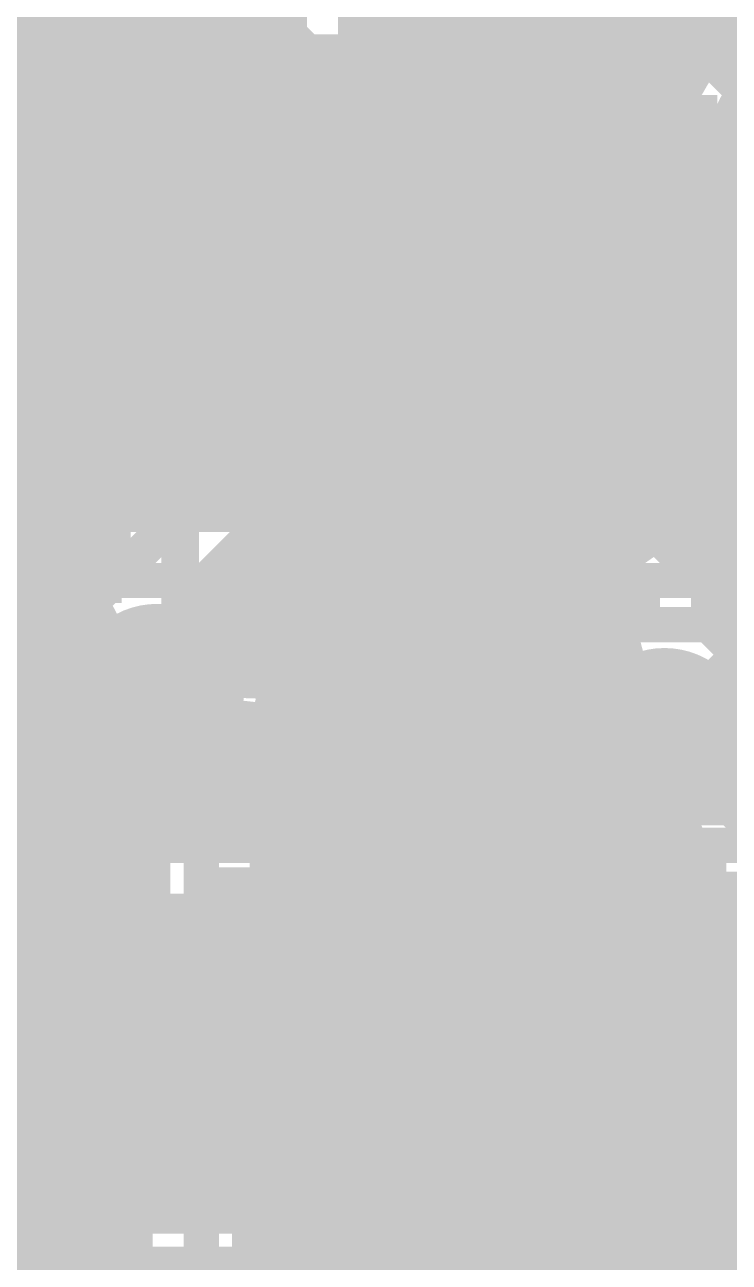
# Model space of a CAD drawing. Extents: x -72 to 72, y -47 to 50.
# Drawn here: x 19.81 to 23.87, y 21.73 to 28.85 of the extents above; entities that cross this region are included whole.
import ezdxf

# ---------------------------------------------------------------- set-up
doc = ezdxf.new("R2010")
doc.units = 0
doc.header["$MEASUREMENT"] = 0
doc.layers.get('0').update_dxf_attribs({"linetype": 'CONTINUOUS'})
for name, color, linetype in [('22-303-0_BOT', 7, 'CONTINUOUS'), ('22-303-0_DRD', 7, 'CONTINUOUS'), ('22-303-0_GND', 6, 'CONTINUOUS'), ('22-303-0_IN1', 4, 'CONTINUOUS'), ('22-303-0_IN2', 3, 'CONTINUOUS'), ('22-303-0_PWR', 5, 'CONTINUOUS'), ('22-303-0_SMB', 10, 'CONTINUOUS'), ('22-303-0_SPB', 9, 'CONTINUOUS'), ('22-303-0_SSB', 11, 'CONTINUOUS'), ('22-303-0_TOP', 8, 'CONTINUOUS'), ('THRUHOLE_TAP', 7, 'CONTINUOUS')]:
    doc.layers.add(name, color=color, linetype=linetype)

# ---------------------------------------------------------------- blocks, each defined once
blk = doc.blocks.new('RECTANGLE_4')
blk.add_solid([(0.4826, 0.4064), (0.4826, -0.4064), (-0.4826, 0.4064), (-0.4826, -0.4064)])
blk = doc.blocks.new('RECTANGLE_37')
blk.add_solid([(0.508, 0.635), (0.508, -0.635), (-0.508, 0.635), (-0.508, -0.635)])
blk = doc.blocks.new('ROUND_48')
at = {"const_width": 0.29972}
blk.add_lwpolyline([(-0.14986, 0, 1), (0.14986, 0, 1)], format="xyb", close=True, dxfattribs=at)
blk = doc.blocks.new('OBLONG_60')
at = {"const_width": 0.29972}
blk.add_lwpolyline([(0.59944, 0), (-0.59944, 0)], dxfattribs=at)
at = {"const_width": 0.14986}
for points in [[(-0.67437, 0, 1), (-0.52451, 0, 1)], [(0.52451, 0, 1), (0.67437, 0, 1)]]:
    blk.add_lwpolyline(points, format="xyb", close=True, dxfattribs=at)
blk = doc.blocks.new('ROUND_81')
at = {"const_width": 0.0635}
blk.add_lwpolyline([(-0.03175, 0, 1), (0.03175, 0, 1)], format="xyb", close=True, dxfattribs=at)
blk = doc.blocks.new('ROUND_82')
at = {"const_width": 0.50038}
blk.add_lwpolyline([(-0.25019, 0, 1), (0.25019, 0, 1)], format="xyb", close=True, dxfattribs=at)
blk = doc.blocks.new('ROUND_83')
at = {"const_width": 0.50038}
blk.add_lwpolyline([(-0.25019, 0, 1), (0.25019, 0, 1)], format="xyb", close=True, dxfattribs=at)
blk = doc.blocks.new('ROUND_53')
at = {"const_width": 0.29972}
blk.add_lwpolyline([(-0.14986, 0, 1), (0.14986, 0, 1)], format="xyb", close=True, dxfattribs=at)
blk = doc.blocks.new('ROUND_95')
at = {"const_width": 0.10033}
blk.add_lwpolyline([(-0.050164, 0, 1), (0.050164, 0, 1)], format="xyb", close=True, dxfattribs=at)

msp = doc.modelspace()

# ---------------------------------------------------------------- linework, layer by layer
at = {"layer": '22-303-0_BOT'}
for points, const_width in [([(19.7866, 30.00248), (19.7866, 27.09164)], 0.254), ([(21.83892, 29.2989), (22.5171, 29.2989), (23.622, 28.194), (24.257, 28.194)], 0.2032), ([(19.939, 28.8798), (18.6944, 28.8798)], 0.254), ([(20.0152, 28.78582), (20.0152, 27.32024)], 0.254), ([(20.21586, 28.6512), (18.6944, 28.6512)], 0.254), ([(20.78482, 28.6512), (20.67814, 28.6512)], 0.254), ([(20.701, 28.66136), (20.701, 28.00604)], 0.254), ([(20.2438, 28.64104), (20.2438, 27.54884)], 0.254), ([(20.4724, 28.60548), (20.4724, 27.77744)], 0.254), ([(21.83892, 28.64866), (22.5298, 28.64866), (23.622, 27.559), (24.511, 27.559), (25.273, 28.321), (26.924, 28.321), (28.067, 27.178), (28.067, 26.543)], 0.2032), ([(20.84578, 28.4226), (18.6944, 28.4226)], 0.254), ([(20.828, 28.194), (18.6944, 28.194)], 0.254), ([(20.79752, 28.10256), (19.77136, 27.0764)], 0.254), ([(20.66036, 27.9654), (18.82394, 27.9654)], 0.254), ([(21.83892, 27.99842), (21.26742, 27.99842), (19.939, 26.67), (18.923, 26.67)], 0.2032), ([(20.43176, 27.7368), (18.88998, 27.7368)], 0.254), ([(22.86762, 27.7368), (22.8092, 27.7368)], 0.254), ([(22.83206, 27.77236), (23.3299, 27.27452)], 0.254), ([(22.987, 27.61742), (22.987, 26.99004)], 0.254), ([(20.20316, 27.5082), (18.86458, 27.5082)], 0.254), ([(23.09876, 27.5082), (22.86508, 27.5082)], 0.254), ([(23.2156, 27.39136), (23.2156, 26.88336)], 0.254), ([(21.83892, 27.35072), (21.25472, 27.35072), (20.701, 26.797), (20.701, 25.146), (20.574, 25.019)], 0.2032), ([(21.83892, 27.35072), (21.25472, 27.35072), (20.701, 26.797), (20.701, 25.146), (20.574, 25.019)], 0.2032), ([(20.574, 25.019), (20.701, 25.146), (20.701, 26.797), (21.25472, 27.35072), (21.83892, 27.35072)], 0.2032), ([(20.574, 25.019), (20.701, 25.146), (20.701, 26.797), (21.25472, 27.35072), (21.83892, 27.35072)], 0.2032), ([(19.97456, 27.2796), (18.73504, 27.2796)], 0.254), ([(23.32736, 27.2796), (22.88794, 27.2796)], 0.254), ([(23.4442, 27.19324), (23.4442, 26.79446)], 0.254), ([(24.511, 27.1526), (23.622, 27.1526)], 0.254), ([(23.6728, 27.1526), (23.6728, 26.52014)], 0.254), ([(23.9014, 27.1526), (23.9014, 25.8064)], 0.254), ([(19.77136, 27.0764), (19.37004, 27.0764)], 0.254), ([(24.79548, 27.051), (22.90826, 27.051)], 0.254), ([(22.99462, 26.98242), (23.08352, 26.89352)], 0.254), ([(23.114, 26.89352), (23.08356, 26.89275)], 0.254), ([(23.114, 26.89352), (23.08356, 26.89275)], 0.254), ([(24.22652, 26.8224), (23.39848, 26.8224)], 0.254), ([(23.114, 26.289), (22.70252, 26.70048), (21.83892, 26.70048)], 0.2032), ([(21.83892, 26.70048), (22.70252, 26.70048), (23.114, 26.289)], 0.2032), ([(23.98776, 26.5938), (23.6347, 26.5938)], 0.254), ([(20.2946, 26.45156), (20.22602, 26.38298)], 0.254), ([(20.2946, 26.45156), (20.2946, 25.55494)], 0.254), ([(20.2946, 26.45156), (20.2946, 25.55494)], 0.254), ([(20.2946, 26.45156), (20.2946, 25.55494)], 0.254), ([(20.2946, 26.45156), (20.2946, 25.55494)], 0.254), ([(20.2438, 26.40076), (20.2438, 25.52446)], 0.254), ([(20.2946, 26.3652), (20.20824, 26.3652)], 0.254), ([(23.91156, 26.3652), (23.71344, 26.3652)], 0.254), ([(19.939, 26.2636), (19.37004, 26.2636)], 0.254), ([(19.7866, 26.2636), (19.7866, 24.3078)], 0.254), ([(20.0152, 26.27122), (20.0152, 25.25014)], 0.254), ([(20.2946, 26.1366), (19.20748, 26.1366)], 0.254), ([(23.9268, 26.1366), (23.6982, 26.1366)], 0.254), ([(25.4, 25.4), (24.638, 25.4), (23.114, 25.4), (22.46376, 26.05024), (21.83892, 26.05024)], 0.2032), ([(23.6728, 26.05786), (23.6728, 25.8064)], 0.254), ([(20.2946, 25.908), (19.0754, 25.908)], 0.254), ([(24.0411, 25.908), (23.5839, 25.908)], 0.254), ([(24.14778, 25.8064), (23.47722, 25.8064)], 0.254), ([(20.2946, 25.6794), (19.20494, 25.6794)], 0.254), ([(20.14982, 25.4508), (19.27098, 25.4508)], 0.254), ([(21.83892, 25.4), (21.844, 25.4), (21.844, 24.892), (21.844, 24.765)], 0.2032), ([(21.844, 24.765), (21.844, 24.892), (21.844, 25.4), (21.83892, 25.4)], 0.2032), ([(20.00504, 25.2222), (19.24558, 25.2222)], 0.254), ([(22.80666, 25.1333), (22.82698, 25.11298)], 0.254), ([(22.7584, 25.07488), (22.7584, 24.2824)], 0.254), ([(19.96948, 24.9936), (19.11604, 24.9936)], 0.254), ([(22.5298, 24.95296), (22.5298, 19.8374)], 0.254), ([(22.9362, 24.9936), (22.64156, 24.9936)], 0.254), ([(21.26742, 24.94534), (21.23948, 24.94534)], 0.254), ([(21.1582, 24.86406), (21.1582, 24.3078)], 0.254), ([(20.02536, 24.765), (18.86204, 24.765)], 0.254), ([(20.0152, 24.78786), (20.0152, 24.3078)], 0.254), ([(21.23948, 24.765), (21.12264, 24.765)], 0.254), ([(22.89048, 24.765), (22.44852, 24.765)], 0.254), ([(23.495, 23.5712), (23.495, 24.765)], 0.2032), ([(23.495, 24.765), (23.495, 23.5712)], 0.2032), ([(20.21078, 24.5364), (19.09064, 24.5364)], 0.254), ([(20.9296, 24.52878), (20.9296, 24.3078)], 0.254), ([(21.2852, 24.5364), (20.93722, 24.5364)], 0.254), ([(22.9362, 24.5364), (22.4028, 24.5364)], 0.254), ([(20.2438, 24.511), (20.2438, 22.0218)], 0.254), ([(20.4724, 24.4221), (20.4724, 22.0218)], 0.254), ([(20.701, 24.42718), (20.701, 24.3078)], 0.254), ([(22.987, 24.43734), (22.987, 24.2824)], 0.254), ([(20.1168, 24.3078), (19.31924, 24.3078)], 0.254), ([(21.44776, 24.3078), (19.31924, 24.3078)], 0.254), ([(20.1168, 24.3078), (20.1168, 22.4282)], 0.254), ([(20.5232, 24.3078), (20.5232, 22.4282)], 0.254), ([(21.44776, 24.3078), (20.5232, 24.3078)], 0.254), ([(21.336, 24.3078), (21.336, 23.368)], 0.254), ([(21.3868, 24.36876), (21.3868, 24.3078)], 0.254), ([(23.0886, 24.3078), (22.24024, 24.3078)], 0.254), ([(22.3012, 24.36876), (22.3012, 19.8374)], 0.254), ([(23.0886, 24.31796), (23.0886, 24.2824)], 0.254), ([(23.0886, 24.31796), (23.0886, 24.2824)], 0.254), ([(23.9014, 24.31796), (23.9014, 24.2824)], 0.254), ([(23.9014, 24.31796), (23.9014, 24.2824)], 0.254), ([(23.9014, 24.31796), (23.9014, 24.2824)], 0.254), ([(24.18588, 24.3078), (23.9014, 24.3078)], 0.254), ([(22.1488, 24.24176), (22.1488, 22.4282)], 0.254), ([(22.7076, 24.2824), (22.7076, 22.86)], 0.254), ([(23.0886, 24.2824), (22.7076, 24.2824)], 0.254), ([(24.19858, 24.2824), (23.9014, 24.2824)], 0.254), ([(20.5232, 24.0792), (20.1168, 24.0792)], 0.254), ([(22.7076, 24.0792), (22.1488, 24.0792)], 0.254), ([(20.5232, 23.8506), (20.1168, 23.8506)], 0.254), ([(22.7076, 23.8506), (22.1488, 23.8506)], 0.254), ([(20.5232, 23.622), (20.1168, 23.622)], 0.254), ([(22.7076, 23.622), (22.1488, 23.622)], 0.254), ([(20.5232, 23.3934), (20.1168, 23.3934)], 0.254), ([(22.7076, 23.3934), (22.1488, 23.3934)], 0.254), ([(20.5232, 23.368), (21.336, 23.368)], 0.254), ([(21.336, 22.4282), (21.336, 23.368)], 0.254), ([(22.1488, 23.368), (21.336, 23.368)], 0.254), ([(21.336, 23.368), (22.352, 23.368)], 0.2032), ([(22.352, 23.368), (21.336, 23.368)], 0.2032), ([(20.5232, 23.1648), (20.1168, 23.1648)], 0.254), ([(22.7076, 23.1648), (22.1488, 23.1648)], 0.254), ([(20.5232, 22.9362), (20.1168, 22.9362)], 0.254), ([(22.7076, 22.9362), (22.1488, 22.9362)], 0.254), ([(24.2824, 22.86), (22.7076, 22.86)], 0.254), ([(22.7076, 22.86), (22.7076, 21.4376)], 0.254), ([(20.5232, 22.7076), (20.1168, 22.7076)], 0.254), ([(22.7076, 22.7076), (22.1488, 22.7076)], 0.254), ([(20.5232, 22.479), (20.1168, 22.479)], 0.254), ([(22.7076, 22.479), (22.1488, 22.479)], 0.254), ([(20.1168, 22.4282), (19.76628, 22.4282)], 0.254), ([(19.7866, 22.4282), (19.7866, 22.0218)], 0.254), ([(20.0152, 22.4282), (20.0152, 22.0218)], 0.254), ([(22.1488, 22.4282), (20.5232, 22.4282)], 0.254), ([(20.701, 22.4282), (20.701, 22.0218)], 0.254), ([(20.9296, 22.4282), (20.9296, 22.0218)], 0.254), ([(21.1582, 22.4282), (21.1582, 21.24964)], 0.254), ([(21.3868, 22.4282), (21.3868, 21.39696)], 0.254), ([(21.6154, 22.4282), (21.6154, 21.43252)], 0.254), ([(21.844, 22.4282), (21.844, 21.37664)], 0.254), ([(22.0726, 22.4282), (22.0726, 21.19122)], 0.254), ([(22.7076, 22.2504), (19.64944, 22.2504)], 0.254), ([(22.7076, 22.1488), (23.495, 22.1488)], 0.254), ([(23.495, 21.4376), (23.495, 22.1488)], 0.254), ([(23.495, 22.1488), (23.495, 20.574), (23.749, 20.32)], 0.2032), ([(22.7076, 22.0218), (19.42084, 22.0218)], 0.254), ([(21.1328, 22.0218), (19.5072, 22.0218)], 0.254), ([(21.1328, 22.0218), (21.1328, 21.22424)], 0.254), ([(22.7076, 21.7932), (21.1328, 21.7932)], 0.254)]:
    msp.add_lwpolyline(points, dxfattribs=dict(at, const_width=const_width))
at = {"layer": '22-303-0_BOT', "const_width": 0.254}
for points in [[(19.84248, 29.21, 0.4142136), (20.447, 28.60548)], [(20.447, 28.60548, 0.1519412), (20.78991, 28.71214)], [(20.7899, 28.71216, 0.0350931), (20.78544, 28.64866)], [(20.78482, 28.64866, 0.2019958), (20.92182, 28.32338)], [(20.92198, 28.32354, 0.142413), (20.79716, 28.10264)], [(22.75586, 27.6733, 0.069116), (22.83245, 27.77214)], [(22.89302, 27.35072, 0.2009754), (22.75729, 27.67475)], [(22.81174, 27.09164, 0.1528246), (22.89282, 27.35072)], [(23.33498, 27.27198, 0.1989124), (23.622, 27.15309)], [(23.33498, 27.27198, 0.1989124), (23.622, 27.15309)], [(22.98954, 26.9875, 0.1289871), (22.81168, 27.09143)], [(22.98954, 26.9875, 0.1289871), (22.81168, 27.09143)], [(22.98954, 26.9875, 0.1289871), (22.81168, 27.09143)], [(22.98954, 26.9875, 0.1289871), (22.81168, 27.09143)], [(23.71852, 26.289, 0.4142136), (23.114, 26.89352)], [(23.71852, 26.289, 0.4142136), (23.114, 26.89352)], [(24.511, 26.89352, 0.4142136), (23.90648, 26.289)], [(19.939, 26.2636, 0.1989115), (20.22637, 26.38263)], [(19.939, 26.2636, 0.1989115), (20.22637, 26.38263)], [(23.47722, 25.8064, 0.2356241), (23.71801, 26.289)], [(23.47722, 25.8064, 0.2356241), (23.71801, 26.289)], [(23.90648, 26.289, 0.2356239), (24.14747, 25.80599)], [(20.2946, 25.55494, 0.2795148), (19.96948, 25.019)], [(20.2946, 25.55494, 0.2795148), (19.96948, 25.019)], [(20.2946, 25.55494, 0.2795148), (19.96948, 25.019)], [(22.43836, 24.94534, 0.2404946), (22.80661, 25.13334)], [(22.82698, 25.11298, 0.0939682), (22.95197, 25.02783)], [(19.96948, 25.019, 0.4142136), (20.574, 24.41448)], [(19.96948, 25.019, 0.4142136), (20.574, 24.41448)], [(19.96948, 25.019, 0.4142136), (20.574, 24.41448)], [(22.95144, 25.02662, 0.1126182), (22.89176, 24.765)], [(22.95144, 25.02662, 0.1126182), (22.89176, 24.765)], [(20.574, 24.41448, 0.3812302), (21.17344, 24.95042)], [(20.574, 24.41448, 0.3812302), (21.17344, 24.95042)], [(20.574, 24.41448, 0.3812302), (21.17344, 24.95042)], [(21.17344, 24.95042, 0.0364786), (21.23948, 24.9456)], [(21.26742, 24.94534, 0.0759293), (21.23988, 24.765)], [(21.26742, 24.94534, 0.0759293), (21.23988, 24.765)], [(22.44852, 24.765, 0.0759295), (22.42096, 24.94546)], [(22.44852, 24.765, 0.0759295), (22.42096, 24.94546)], [(21.23948, 24.765, 0.2175123), (21.44808, 24.30817)], [(21.23948, 24.765, 0.2175123), (21.44808, 24.30817)], [(22.1488, 24.24176, 0.266912), (22.44954, 24.765)], [(22.1488, 24.24176, 0.266912), (22.44954, 24.765)], [(22.89048, 24.765, 0.2113086), (23.08835, 24.31769)], [(22.89048, 24.765, 0.2113086), (23.08835, 24.31769)], [(23.9014, 24.31796, 0.2113087), (24.09916, 24.765)], [(23.9014, 24.31796, 0.2113087), (24.09916, 24.765)], [(19.65452, 22.25548, 0.1049378), (19.76667, 22.42805)], [(19.65452, 22.25548, 0.1049378), (19.76667, 22.42805)]]:
    msp.add_lwpolyline(points, format="xyb", dxfattribs=at)
at = {"layer": '22-303-0_DRD', "const_width": 0.254}
for points in [[(21.082, 29.845), (19.812, 28.575)], [(21.082, 28.575), (19.812, 29.845)], [(24.638, 29.591), (23.368, 28.321)], [(24.638, 28.321), (23.368, 29.591)], [(24.892, 28.829), (23.622, 27.559)], [(24.892, 27.559), (23.622, 28.829)], [(23.749, 26.924), (22.479, 25.654)], [(23.749, 25.654), (22.479, 26.924)], [(23.749, 26.924), (22.479, 25.654)], [(23.749, 25.654), (22.479, 26.924)], [(25.146, 26.924), (23.876, 25.654)], [(25.146, 25.654), (23.876, 26.924)], [(21.209, 25.654), (19.939, 24.384)], [(21.209, 24.384), (19.939, 25.654)], [(21.209, 25.654), (19.939, 24.384)], [(21.209, 24.384), (19.939, 25.654)], [(21.209, 25.654), (19.939, 24.384)], [(21.209, 24.384), (19.939, 25.654)], [(21.209, 25.654), (19.939, 24.384)], [(21.209, 24.384), (19.939, 25.654)], [(22.479, 25.4), (21.209, 24.13)], [(22.479, 24.13), (21.209, 25.4)], [(22.479, 25.4), (21.209, 24.13)], [(22.479, 24.13), (21.209, 25.4)], [(24.13, 25.4), (22.86, 24.13)], [(24.13, 24.13), (22.86, 25.4)], [(24.13, 25.4), (22.86, 24.13)], [(24.13, 24.13), (22.86, 25.4)], [(22.987, 24.003), (21.717, 22.733)], [(22.987, 22.733), (21.717, 24.003)], [(22.987, 24.003), (21.717, 22.733)], [(22.987, 22.733), (21.717, 24.003)]]:
    msp.add_lwpolyline(points, dxfattribs=at)
at = {"layer": '22-303-0_IN1'}
for points, const_width in [([(22.4028, 40.513), (22.4028, 27.0002)], 0.254), ([(22.6314, 40.4876), (22.6314, 26.7716)], 0.254), ([(22.86, 40.259), (22.86, 26.83764)], 0.254), ([(23.0886, 40.0304), (23.0886, 26.89352)], 0.254), ([(23.3172, 39.8018), (23.3172, 26.85796)], 0.254), ([(9.652, 28.194), (9.652, 29.845), (10.541, 30.734), (15.113, 30.734), (16.891, 32.512), (20.447, 32.512), (20.574, 32.385), (20.574, 31.242), (21.336, 30.48), (21.336, 25.781), (20.574, 25.019)], 0.2032), ([(20.574, 25.019), (21.336, 25.781), (21.336, 30.48), (20.574, 31.242), (20.574, 32.385)], 0.2032), ([(22.1742, 31.84906), (22.1742, 27.2288)], 0.254), ([(21.9456, 31.51378), (21.9456, 27.4574)], 0.254), ([(19.812, 30.607), (19.812, 27.813), (19.939, 27.686), (19.939, 23.622), (21.463, 22.098), (24.765, 22.098)], 0.2032), ([(21.7424, 30.48), (21.7424, 27.6606)], 0.254), ([(21.7424, 30.48), (21.7424, 27.6606)], 0.254), ([(23.39848, 28.9306), (21.7424, 28.9306)], 0.254), ([(23.45436, 28.702), (21.7424, 28.702)], 0.254), ([(23.5458, 28.55976), (23.5458, 28.18384)], 0.254), ([(23.63978, 28.4734), (21.7424, 28.4734)], 0.254), ([(23.66264, 28.30068), (23.46452, 28.1051)], 0.254), ([(23.60676, 28.2448), (21.7424, 28.2448)], 0.254), ([(24.257, 28.194), (24.13, 28.194), (23.749, 27.813), (23.749, 25.527), (24.257, 25.019), (24.257, 23.749), (26.67, 21.336), (26.67, 17.78), (26.416, 17.526), (26.416, 17.399)], 0.2032), ([(23.39594, 28.0162), (21.7424, 28.0162)], 0.254), ([(23.3426, 27.813), (23.3426, 26.8478)], 0.254), ([(18.288, 27.686), (18.415, 27.813), (18.669, 27.813), (19.558, 26.924), (19.558, 21.971), (23.749, 17.78), (23.749, 12.573), (25.4, 10.922), (25.4, 6.858)], 0.2032), ([(23.3426, 27.7876), (21.7424, 27.7876)], 0.254), ([(21.7424, 27.6606), (22.68728, 26.71572)], 0.254), ([(23.3426, 27.559), (21.844, 27.559)], 0.254), ([(23.3426, 27.3304), (22.0726, 27.3304)], 0.254), ([(23.3426, 27.1018), (22.3012, 27.1018)], 0.254), ([(22.95906, 26.8732), (22.5298, 26.8732)], 0.254), ([(23.3426, 26.8732), (23.26894, 26.8732)], 0.254)]:
    msp.add_lwpolyline(points, dxfattribs=dict(at, const_width=const_width))
at = {"layer": '22-303-0_IN1', "const_width": 0.254}
for points in [[(24.003, 29.56052, 0.4142136), (23.39848, 28.956)], [(23.39848, 28.956, 0.2678863), (23.70074, 28.43276)], [(23.70074, 28.43276, 0.0570239), (23.66118, 28.30094)], [(23.46198, 28.10002, 0.1989124), (23.34309, 27.813)], [(23.46198, 28.10002, 0.1989124), (23.34309, 27.813)], [(23.114, 26.89352, 0.198913), (22.68654, 26.71646)], [(23.114, 26.89352, 0.198913), (22.68654, 26.71646)], [(23.3426, 26.8478, 0.0973858), (23.114, 26.89275)], [(23.3426, 26.8478, 0.0973858), (23.114, 26.89275)]]:
    msp.add_lwpolyline(points, format="xyb", dxfattribs=at)
at = {"layer": '22-303-0_IN2'}
for points, const_width in [([(19.7866, 30.00248), (19.7866, 25.69464)], 0.254), ([(21.7551, 29.49194), (24.03602, 27.21102)], 0.254), ([(21.59, 20.828), (22.479, 20.828), (24.13, 22.479), (24.13, 25.019), (23.749, 25.4), (23.749, 26.924), (21.463, 29.21), (20.447, 29.21)], 0.2032), ([(22.3012, 29.18714), (22.3012, 28.94584)], 0.254), ([(22.5298, 29.1846), (22.5298, 28.71724)], 0.254), ([(22.7584, 29.1846), (22.7584, 28.48864)], 0.254), ([(22.987, 29.1846), (22.987, 28.26004)], 0.254), ([(23.2156, 29.1846), (23.2156, 28.03144)], 0.254), ([(19.939, 28.8798), (18.6944, 28.8798)], 0.254), ([(23.40356, 28.8798), (22.36724, 28.8798)], 0.254), ([(21.29536, 28.8036), (20.89404, 28.8036)], 0.254), ([(20.9296, 28.8036), (20.9296, 26.83764)], 0.254), ([(21.1582, 28.8036), (21.1582, 27.03576)], 0.254), ([(21.29536, 28.8036), (23.21306, 26.8859)], 0.254), ([(20.0152, 28.78582), (20.0152, 25.92324)], 0.254), ([(23.4442, 28.72486), (23.4442, 27.80284)], 0.254), ([(20.21586, 28.6512), (18.6944, 28.6512)], 0.254), ([(21.44776, 28.6512), (20.67814, 28.6512)], 0.254), ([(20.701, 28.66136), (20.701, 26.60904)], 0.254), ([(21.3868, 28.71216), (21.3868, 27.0764)], 0.254), ([(23.47976, 28.6512), (22.59584, 28.6512)], 0.254), ([(20.2438, 28.64104), (20.2438, 26.15184)], 0.254), ([(20.4724, 28.60548), (20.4724, 26.38044)], 0.254), ([(21.6154, 28.48356), (21.6154, 27.0764)], 0.254), ([(23.6728, 28.448), (23.6728, 28.34894)], 0.254), ([(21.67636, 28.4226), (18.6944, 28.4226)], 0.254), ([(23.6982, 28.4226), (22.82444, 28.4226)], 0.254), ([(21.844, 28.25496), (21.844, 27.0764)], 0.254), ([(21.90496, 28.194), (18.6944, 28.194)], 0.254), ([(23.65248, 28.194), (23.05304, 28.194)], 0.254), ([(22.0726, 28.02636), (22.0726, 27.0764)], 0.254), ([(23.6728, 28.03906), (23.6728, 27.57424)], 0.254), ([(22.13356, 27.9654), (18.82394, 27.9654)], 0.254), ([(23.6982, 27.9654), (23.28164, 27.9654)], 0.254), ([(22.3012, 27.79776), (22.3012, 27.0764)], 0.254), ([(22.36216, 27.7368), (18.88998, 27.7368)], 0.254), ([(23.86076, 27.7368), (23.51024, 27.7368)], 0.254), ([(23.9014, 27.70378), (23.9014, 27.34564)], 0.254), ([(22.5298, 27.56916), (22.5298, 27.0764)], 0.254), ([(22.59076, 27.5082), (18.86458, 27.5082)], 0.254), ([(25.6286, 27.5082), (23.73884, 27.5082)], 0.254), ([(22.7584, 27.34056), (22.7584, 27.0764)], 0.254), ([(22.81936, 27.2796), (18.73504, 27.2796)], 0.254), ([(25.6286, 27.2796), (23.96744, 27.2796)], 0.254), ([(22.987, 27.11196), (22.987, 26.9875)], 0.254), ([(21.19376, 27.051), (19.3929, 27.051)], 0.254), ([(22.733, 27.0764), (21.336, 27.0764)], 0.254), ([(23.04796, 27.051), (22.87524, 27.051)], 0.254), ([(21.04898, 26.95702), (19.26336, 25.1714)], 0.254), ([(10.86358, 26.924), (14.859, 26.924), (16.383, 25.4), (17.018, 25.4), (17.653, 24.765), (19.431, 24.765), (21.336, 26.67), (22.733, 26.67), (23.114, 26.289)], 0.2032), ([(23.114, 26.89352), (23.08356, 26.89275)], 0.254), ([(23.114, 26.89352), (23.08356, 26.89275)], 0.254), ([(20.91436, 26.8224), (19.5072, 26.8224)], 0.254), ([(20.68576, 26.5938), (19.52244, 26.5938)], 0.254), ([(20.45716, 26.3652), (19.4437, 26.3652)], 0.254), ([(21.50364, 26.2636), (20.81276, 25.57272)], 0.254), ([(22.50948, 26.2636), (21.50364, 26.2636)], 0.254), ([(21.6154, 26.2636), (21.6154, 25.3238)], 0.254), ([(21.844, 26.2636), (21.844, 25.36952)], 0.254), ([(22.0726, 26.2636), (22.0726, 25.3238)], 0.254), ([(22.3012, 26.2636), (22.3012, 25.16124)], 0.254), ([(20.22856, 26.1366), (19.20748, 26.1366)], 0.254), ([(22.5298, 26.1366), (21.37664, 26.1366)], 0.254), ([(21.3868, 26.14676), (21.3868, 25.16124)], 0.254), ([(22.5298, 26.13406), (22.5298, 21.45284)], 0.254), ([(19.99996, 25.908), (18.99666, 25.908)], 0.254), ([(22.6441, 25.908), (21.14804, 25.908)], 0.254), ([(21.1582, 25.91816), (21.1582, 25.17394)], 0.254), ([(22.7584, 25.79878), (22.7584, 21.68144)], 0.254), ([(19.77136, 25.6794), (19.20494, 25.6794)], 0.254), ([(23.3426, 25.6794), (20.91944, 25.6794)], 0.254), ([(20.9296, 25.68956), (20.9296, 25.50668)], 0.254), ([(22.987, 25.69718), (22.987, 25.09266)], 0.254), ([(23.2156, 25.6921), (23.2156, 25.30094)], 0.254), ([(23.3426, 25.7302), (23.3426, 25.4)], 0.254), ([(23.3426, 25.4508), (20.99564, 25.4508)], 0.254), ([(21.44776, 25.2222), (21.14296, 25.2222)], 0.254), ([(23.09876, 25.2222), (22.24024, 25.2222)], 0.254), ([(21.17598, 24.97328), (21.17771, 25.019)], 0.254), ([(21.17598, 24.97328), (21.17771, 25.019)], 0.254), ([(21.17598, 24.97328), (21.17771, 25.019)], 0.254), ([(20.574, 25.019), (20.828, 24.765), (20.828, 20.955), (19.05, 20.955)], 0.2032), ([(28.321, 20.701), (26.543, 20.701), (25.527, 19.685), (21.209, 19.685), (20.828, 20.066), (20.828, 20.955), (20.828, 24.765), (20.574, 25.019)], 0.2032), ([(21.2852, 24.9936), (21.17852, 24.9936)], 0.254), ([(22.9362, 24.9936), (22.4028, 24.9936)], 0.254), ([(20.01774, 24.7777), (19.7231, 24.48052)], 0.254), ([(20.02536, 24.765), (20.00504, 24.765)], 0.254), ([(20.0152, 24.77516), (20.0152, 21.3614)], 0.254), ([(21.2344, 24.765), (21.2344, 21.31568)], 0.254), ([(22.89048, 24.765), (22.44852, 24.765)], 0.254), ([(20.21078, 24.5364), (19.77644, 24.5364)], 0.254), ([(19.7866, 24.54656), (19.7866, 21.3614)], 0.254), ([(21.2852, 24.5364), (21.2344, 24.5364)], 0.254), ([(22.9362, 24.5364), (22.4028, 24.5364)], 0.254), ([(20.2438, 24.511), (20.2438, 21.3614)], 0.254), ([(20.4216, 24.4348), (20.4216, 21.3614)], 0.254), ([(20.4216, 24.4348), (20.4216, 21.3614)], 0.254), ([(22.987, 24.43734), (22.987, 21.91004)], 0.254), ([(20.4216, 24.3078), (17.58696, 24.3078)], 0.254), ([(21.44776, 24.3078), (21.2344, 24.3078)], 0.254), ([(21.3868, 24.36876), (21.3868, 21.39696)], 0.254), ([(23.09876, 24.3078), (22.24024, 24.3078)], 0.254), ([(22.3012, 24.36876), (22.3012, 21.2344)], 0.254), ([(21.6154, 24.2062), (21.6154, 21.43252)], 0.254), ([(22.0726, 24.2062), (22.0726, 21.2344)], 0.254), ([(23.2156, 24.22906), (23.2156, 22.13864)], 0.254), ([(23.6728, 24.18588), (23.6728, 22.59584)], 0.254), ([(23.7236, 24.2062), (23.7236, 22.64664)], 0.254), ([(21.844, 24.16048), (21.844, 21.37664)], 0.254), ([(23.4442, 24.16302), (23.4442, 22.36724)], 0.254), ([(20.4216, 24.0792), (17.43964, 24.0792)], 0.254), ([(23.7236, 24.0792), (21.2344, 24.0792)], 0.254), ([(20.4216, 23.8506), (14.07922, 23.8506)], 0.254), ([(23.7236, 23.8506), (21.2344, 23.8506)], 0.254), ([(20.4216, 23.622), (14.26464, 23.622)], 0.254), ([(23.7236, 23.622), (21.2344, 23.622)], 0.254), ([(20.4216, 23.3934), (14.32052, 23.3934)], 0.254), ([(23.7236, 23.3934), (21.2344, 23.3934)], 0.254), ([(20.4216, 23.1648), (14.28496, 23.1648)], 0.254), ([(23.7236, 23.1648), (21.2344, 23.1648)], 0.254), ([(20.4216, 22.9362), (14.13764, 22.9362)], 0.254), ([(23.7236, 22.9362), (21.2344, 22.9362)], 0.254), ([(20.4216, 22.7076), (14.1224, 22.7076)], 0.254), ([(23.7236, 22.7076), (21.2344, 22.7076)], 0.254), ([(23.7236, 22.64664), (22.31136, 21.2344)], 0.254), ([(20.4216, 22.479), (14.1224, 22.479)], 0.254), ([(23.55596, 22.479), (21.2344, 22.479)], 0.254), ([(20.4216, 22.2504), (14.1224, 22.2504)], 0.254), ([(23.32736, 22.2504), (21.2344, 22.2504)], 0.254), ([(20.4216, 22.0218), (14.1224, 22.0218)], 0.254), ([(23.09876, 22.0218), (21.2344, 22.0218)], 0.254), ([(24.17826, 21.95322), (22.7711, 20.54352)], 0.254), ([(20.4216, 21.7932), (14.1224, 21.7932)], 0.254), ([(22.87016, 21.7932), (21.2344, 21.7932)], 0.254), ([(23.9014, 21.67636), (23.9014, 20.0914)], 0.254)]:
    msp.add_lwpolyline(points, dxfattribs=dict(at, const_width=const_width))
at = {"layer": '22-303-0_IN2', "const_width": 0.254}
for points in [[(19.84248, 29.21, 0.4142136), (20.447, 28.60548)], [(23.4442, 29.1846, 0.0973858), (23.39925, 28.956)], [(23.39848, 28.956, 0.2678863), (23.70074, 28.43276)], [(20.447, 28.60548, 0.211308), (20.89431, 28.80335)], [(23.70074, 28.43276, 0.1017092), (23.65167, 28.194)], [(23.65248, 28.194, 0.4142136), (24.257, 27.58948)], [(21.336, 27.0764, 0.1989133), (21.04863, 26.95737)], [(21.336, 27.0764, 0.1989133), (21.04863, 26.95737)], [(23.02002, 26.95702, 0.1989124), (22.733, 27.07591)], [(23.21306, 26.8859, 0.0411378), (23.114, 26.89406)], [(23.21306, 26.8859, 0.0411378), (23.114, 26.89406)], [(22.50948, 26.2636, 0.4019684), (23.114, 25.68448)], [(22.50948, 26.2636, 0.4019684), (23.114, 25.68448)], [(23.114, 25.68448, 0.097385), (23.34289, 25.72949)], [(23.114, 25.68448, 0.097385), (23.34289, 25.72949)], [(21.17852, 25.019, 0.2994192), (20.81276, 25.57272)], [(21.17852, 25.019, 0.2994192), (20.81276, 25.57272)], [(21.17852, 25.019, 0.2994192), (20.81276, 25.57272)], [(23.3426, 25.4, 0.0312925), (23.34578, 25.34928)], [(23.3426, 25.4, 0.0312925), (23.34578, 25.34928)], [(21.844, 25.36952, 0.4142136), (21.23948, 24.765)], [(21.844, 25.36952, 0.4142136), (21.23948, 24.765)], [(22.44852, 24.765, 0.4142136), (21.844, 25.36952)], [(22.44852, 24.765, 0.4142136), (21.844, 25.36952)], [(23.34514, 25.3492, 0.3424389), (22.89302, 24.765)], [(23.34514, 25.3492, 0.3424389), (22.89302, 24.765)], [(21.2344, 24.765, 0.135659), (21.17671, 24.97372)], [(21.2344, 24.765, 0.135659), (21.17671, 24.97372)], [(20.01774, 24.7777, 0.2305419), (20.4216, 24.4348)], [(20.01774, 24.7777, 0.2305419), (20.4216, 24.4348)], [(20.01774, 24.7777, 0.2305419), (20.4216, 24.4348)], [(21.23948, 24.765, 0.4142136), (21.844, 24.16048)], [(21.23948, 24.765, 0.4142136), (21.844, 24.16048)], [(21.844, 24.16048, 0.4142136), (22.44852, 24.765)], [(21.844, 24.16048, 0.4142136), (22.44852, 24.765)], [(22.89048, 24.765, 0.4142136), (23.495, 24.16048)], [(22.89048, 24.765, 0.4142136), (23.495, 24.16048)], [(19.431, 24.3586, 0.1989115), (19.71837, 24.47763)], [(23.495, 24.16048, 0.097385), (23.72389, 24.20549)], [(23.495, 24.16048, 0.097385), (23.72389, 24.20549)]]:
    msp.add_lwpolyline(points, format="xyb", dxfattribs=at)
at = {"layer": '22-303-0_SSB', "const_width": 0.1524}
for points in [[(16.8402, 24.89962), (16.33982, 25.4), (16.33982, 31.6992), (20.7391, 31.6992), (20.7391, 24.89962), (16.8402, 24.89962)], [(22.91842, 26.47696), (23.93442, 26.83256), (23.93442, 26.36012)], [(22.91842, 25.99436), (22.91842, 25.52192), (23.59406, 25.99436), (23.76424, 25.99436), (23.93442, 25.93594), (23.93442, 25.58034), (23.76424, 25.52192)], [(23.08606, 25.15616), (22.91842, 25.09774), (22.91842, 24.74214), (23.08606, 24.68372), (23.76424, 24.68372), (23.93442, 24.74214), (23.93442, 25.09774), (23.76424, 25.15616)], [(18.288, 24.511), (22.352, 24.511), (22.352, 19.939), (20.574, 19.939), (20.32, 20.193), (20.066, 19.939), (18.288, 19.939), (18.288, 24.511)], [(24.3205, 24.3205), (24.3205, 21.3995), (22.6822, 21.3995), (22.6822, 24.3205), (24.3205, 24.3205)]]:
    msp.add_lwpolyline(points, dxfattribs=at)
at = {"layer": '22-303-0_TOP'}
for points, const_width in [([(24.003, 28.956), (23.876, 28.956), (23.495, 28.575), (19.685, 28.575), (18.034, 30.226), (17.272, 30.226)], 0.2032), ([(23.495, 28.1686), (19.685, 28.1686)], 0.254), ([(19.7866, 28.1686), (19.7866, 26.0604)], 0.254), ([(20.0152, 28.1686), (20.0152, 26.0604)], 0.254), ([(20.2438, 28.1686), (20.2438, 26.0604)], 0.254), ([(20.4724, 28.1686), (20.4724, 26.0604)], 0.254), ([(20.701, 28.1686), (20.701, 26.0604)], 0.254), ([(20.9296, 28.1686), (20.9296, 26.0604)], 0.254), ([(21.1582, 28.1686), (21.1582, 26.0604)], 0.254), ([(21.3868, 28.1686), (21.3868, 26.0604)], 0.254), ([(21.6154, 28.1686), (21.6154, 26.0604)], 0.254), ([(21.844, 28.1686), (21.844, 26.0604)], 0.254), ([(22.0726, 28.1686), (22.0726, 26.0604)], 0.254), ([(22.3012, 28.1686), (22.3012, 26.0604)], 0.254), ([(22.5298, 28.1686), (22.5298, 26.44394)], 0.254), ([(22.7584, 28.1686), (22.7584, 26.77668)], 0.254), ([(22.987, 28.1686), (22.987, 26.88082)], 0.254), ([(23.2156, 28.1686), (23.2156, 26.96464)], 0.254), ([(23.4442, 28.1686), (23.4442, 27.19578)], 0.254), ([(23.6728, 28.03906), (23.6728, 27.32278)], 0.254), ([(23.6982, 27.9654), (18.82394, 27.9654)], 0.254), ([(23.86076, 27.7368), (18.88998, 27.7368)], 0.254), ([(23.9014, 27.70378), (23.9014, 27.3304)], 0.254), ([(26.06802, 27.5082), (18.86458, 27.5082)], 0.254), ([(26.1112, 27.3304), (23.74646, 27.3304)], 0.254), ([(23.54834, 27.2796), (18.73504, 27.2796)], 0.254), ([(23.4569, 27.21102), (23.14194, 26.89352)], 0.254), ([(23.29942, 27.051), (19.3929, 27.051)], 0.254), ([(23.14194, 26.89352), (23.11418, 26.8916)], 0.254), ([(23.14194, 26.89352), (23.11418, 26.8916)], 0.254), ([(23.114, 26.289), (23.11654, 26.289), (23.74646, 26.924), (26.41854, 26.924), (27.432, 25.90292), (27.432, 22.606), (28.448, 21.59)], 0.2032), ([(22.82952, 26.8224), (19.5072, 26.8224)], 0.254), ([(22.59076, 26.5938), (19.52244, 26.5938)], 0.254), ([(22.51456, 26.3652), (19.4437, 26.3652)], 0.254), ([(24.511, 26.289), (23.876, 25.654), (18.923, 25.654), (18.669, 25.4)], 0.2032), ([(22.5298, 26.1366), (19.20748, 26.1366)], 0.254), ([(22.5298, 26.13406), (22.5298, 26.0604)], 0.254), ([(22.5552, 26.0604), (18.923, 26.0604)], 0.254), ([(17.018, 24.511), (17.78, 24.511), (18.161, 24.13), (26.543, 24.13), (26.67, 24.257), (26.67, 24.384)], 0.2032), ([(26.543, 23.7236), (18.161, 23.7236)], 0.254), ([(19.7866, 23.7236), (19.7866, 22.1234)], 0.254), ([(20.0152, 23.7236), (20.0152, 22.1234)], 0.254), ([(20.2438, 23.7236), (20.2438, 22.1234)], 0.254), ([(20.4724, 23.7236), (20.4724, 22.1234)], 0.254), ([(20.701, 23.7236), (20.701, 22.1234)], 0.254), ([(20.9296, 23.7236), (20.9296, 22.1234)], 0.254), ([(21.1582, 23.7236), (21.1582, 22.1234)], 0.254), ([(21.3868, 23.7236), (21.3868, 22.1234)], 0.254), ([(21.6154, 23.7236), (21.6154, 22.1234)], 0.254), ([(21.844, 23.7236), (21.844, 22.1234)], 0.254), ([(22.0726, 23.7236), (22.0726, 22.1234)], 0.254), ([(22.3012, 23.7236), (22.3012, 22.1234)], 0.254), ([(22.5298, 23.7236), (22.5298, 22.1234)], 0.254), ([(22.7584, 23.7236), (22.7584, 22.1234)], 0.254), ([(22.987, 23.7236), (22.987, 22.1234)], 0.254), ([(23.2156, 23.7236), (23.2156, 22.1234)], 0.254), ([(23.4442, 23.7236), (23.4442, 22.1234)], 0.254), ([(23.6728, 23.7236), (23.6728, 22.1234)], 0.254), ([(23.9014, 23.7236), (23.9014, 22.1234)], 0.254), ([(27.0256, 23.622), (17.4244, 23.622)], 0.254), ([(26.38552, 23.3934), (17.4244, 23.3934)], 0.254), ([(26.14676, 23.1648), (17.4244, 23.1648)], 0.254), ([(26.07056, 22.9362), (17.4244, 22.9362)], 0.254), ([(9.525, 16.764), (11.43, 18.669), (15.367, 18.669), (18.415, 21.717), (23.876, 21.717), (24.257, 21.336), (25.146, 21.336), (26.67, 22.86)], 0.2032), ([(25.94356, 22.7076), (17.4244, 22.7076)], 0.254), ([(24.2951, 22.479), (17.4244, 22.479)], 0.254), ([(24.1808, 22.2504), (17.4244, 22.2504)], 0.254), ([(23.876, 22.1234), (18.415, 22.1234)], 0.254)]:
    msp.add_lwpolyline(points, dxfattribs=dict(at, const_width=const_width))
at = {"layer": '22-303-0_TOP', "const_width": 0.254}
for points in [[(19.39798, 28.28798, 0.1989124), (19.685, 28.16909)], [(23.495, 28.1686, 0.0995027), (23.65203, 28.20016)], [(23.495, 28.1686, 0.0995027), (23.65203, 28.20016)], [(23.65248, 28.194, 0.4142136), (24.257, 27.58948)], [(23.74646, 27.3304, 0.2000585), (23.45783, 27.2101)], [(23.74646, 27.3304, 0.2000585), (23.45783, 27.2101)], [(23.114, 26.89352, 0.4142136), (22.50948, 26.289)], [(23.114, 26.89352, 0.4142136), (22.50948, 26.289)], [(22.50948, 26.289, 0.0973858), (22.55449, 26.06011)], [(22.50948, 26.289, 0.0973858), (22.55449, 26.06011)], [(24.16302, 22.00402, 0.1989124), (23.876, 22.12291)]]:
    msp.add_lwpolyline(points, format="xyb", dxfattribs=at)

# ---------------------------------------------------------------- block references
at = {"layer": '22-303-0_BOT'}
for name, p in [('ROUND_48', (24.003, 28.956)), ('OBLONG_60', (21.83892, 28.64866)), ('OBLONG_60', (21.83892, 27.99842)), ('OBLONG_60', (21.83892, 27.35072)), ('OBLONG_60', (21.83892, 26.70048)), ('ROUND_48', (23.114, 26.289)), ('OBLONG_60', (21.83892, 26.05024)), ('OBLONG_60', (21.83892, 25.4)), ('ROUND_48', (20.574, 25.019)), ('ROUND_48', (21.844, 24.765)), ('ROUND_48', (23.495, 24.765)), ('RECTANGLE_37', (19.304, 23.368)), ('RECTANGLE_37', (21.336, 23.368)), ('RECTANGLE_4', (23.495, 23.5712)), ('ROUND_48', (22.352, 23.368)), ('RECTANGLE_4', (23.495, 22.1488))]:
    msp.add_blockref(name, p, dxfattribs=at)
at = {"layer": '22-303-0_GND'}
for name, p in [('ROUND_82', (20.447, 29.21)), ('ROUND_83', (24.003, 28.956)), ('ROUND_82', (24.257, 28.194)), ('ROUND_82', (23.114, 26.289)), ('ROUND_83', (20.574, 25.019)), ('ROUND_82', (21.844, 24.765)), ('ROUND_82', (23.495, 24.765)), ('ROUND_81', (22.352, 23.368))]:
    msp.add_blockref(name, p, dxfattribs=at)
at = {"layer": '22-303-0_IN1'}
for name, p in [('ROUND_48', (24.003, 28.956)), ('ROUND_48', (23.114, 26.289)), ('ROUND_48', (20.574, 25.019)), ('ROUND_48', (21.844, 24.765)), ('ROUND_48', (23.495, 24.765)), ('ROUND_53', (22.352, 23.368))]:
    msp.add_blockref(name, p, dxfattribs=at)
at = {"layer": '22-303-0_IN2'}
for name, p in [('ROUND_48', (24.003, 28.956)), ('ROUND_48', (23.114, 26.289)), ('ROUND_48', (20.574, 25.019)), ('ROUND_48', (21.844, 24.765)), ('ROUND_48', (23.495, 24.765)), ('ROUND_53', (22.352, 23.368))]:
    msp.add_blockref(name, p, dxfattribs=at)
at = {"layer": '22-303-0_PWR'}
for name, p in [('ROUND_82', (20.447, 29.21)), ('ROUND_83', (24.003, 28.956)), ('ROUND_82', (24.257, 28.194)), ('ROUND_82', (23.114, 26.289)), ('ROUND_83', (20.574, 25.019)), ('ROUND_81', (21.844, 24.765)), ('ROUND_81', (23.495, 24.765)), ('ROUND_82', (22.352, 23.368))]:
    msp.add_blockref(name, p, dxfattribs=at)
at = {"layer": '22-303-0_SMB'}
for name, p in [('OBLONG_60', (21.83892, 28.64866)), ('OBLONG_60', (21.83892, 27.99842)), ('OBLONG_60', (21.83892, 27.35072)), ('OBLONG_60', (21.83892, 26.70048)), ('OBLONG_60', (21.83892, 26.05024)), ('OBLONG_60', (21.83892, 25.4)), ('RECTANGLE_37', (19.304, 23.368)), ('RECTANGLE_37', (21.336, 23.368)), ('RECTANGLE_4', (23.495, 23.5712)), ('RECTANGLE_4', (23.495, 22.1488))]:
    msp.add_blockref(name, p, dxfattribs=at)
at = {"layer": '22-303-0_SPB'}
for name, p in [('OBLONG_60', (21.83892, 28.64866)), ('OBLONG_60', (21.83892, 27.99842)), ('OBLONG_60', (21.83892, 27.35072)), ('OBLONG_60', (21.83892, 26.70048)), ('OBLONG_60', (21.83892, 26.05024)), ('OBLONG_60', (21.83892, 25.4)), ('RECTANGLE_37', (19.304, 23.368)), ('RECTANGLE_37', (21.336, 23.368)), ('RECTANGLE_4', (23.495, 23.5712)), ('RECTANGLE_4', (23.495, 22.1488))]:
    msp.add_blockref(name, p, dxfattribs=at)
at = {"layer": '22-303-0_TOP'}
for p in [(24.003, 28.956), (23.114, 26.289), (20.574, 25.019), (21.844, 24.765), (23.495, 24.765), (22.352, 23.368)]:
    msp.add_blockref('ROUND_48', p, dxfattribs=at)
at = {"layer": 'THRUHOLE_TAP'}
for p in [(23.114, 26.289), (20.574, 25.019), (21.844, 24.765), (23.495, 24.765), (22.352, 23.368)]:
    msp.add_blockref('ROUND_95', p, dxfattribs=at)

doc.saveas('drawing.dxf')
